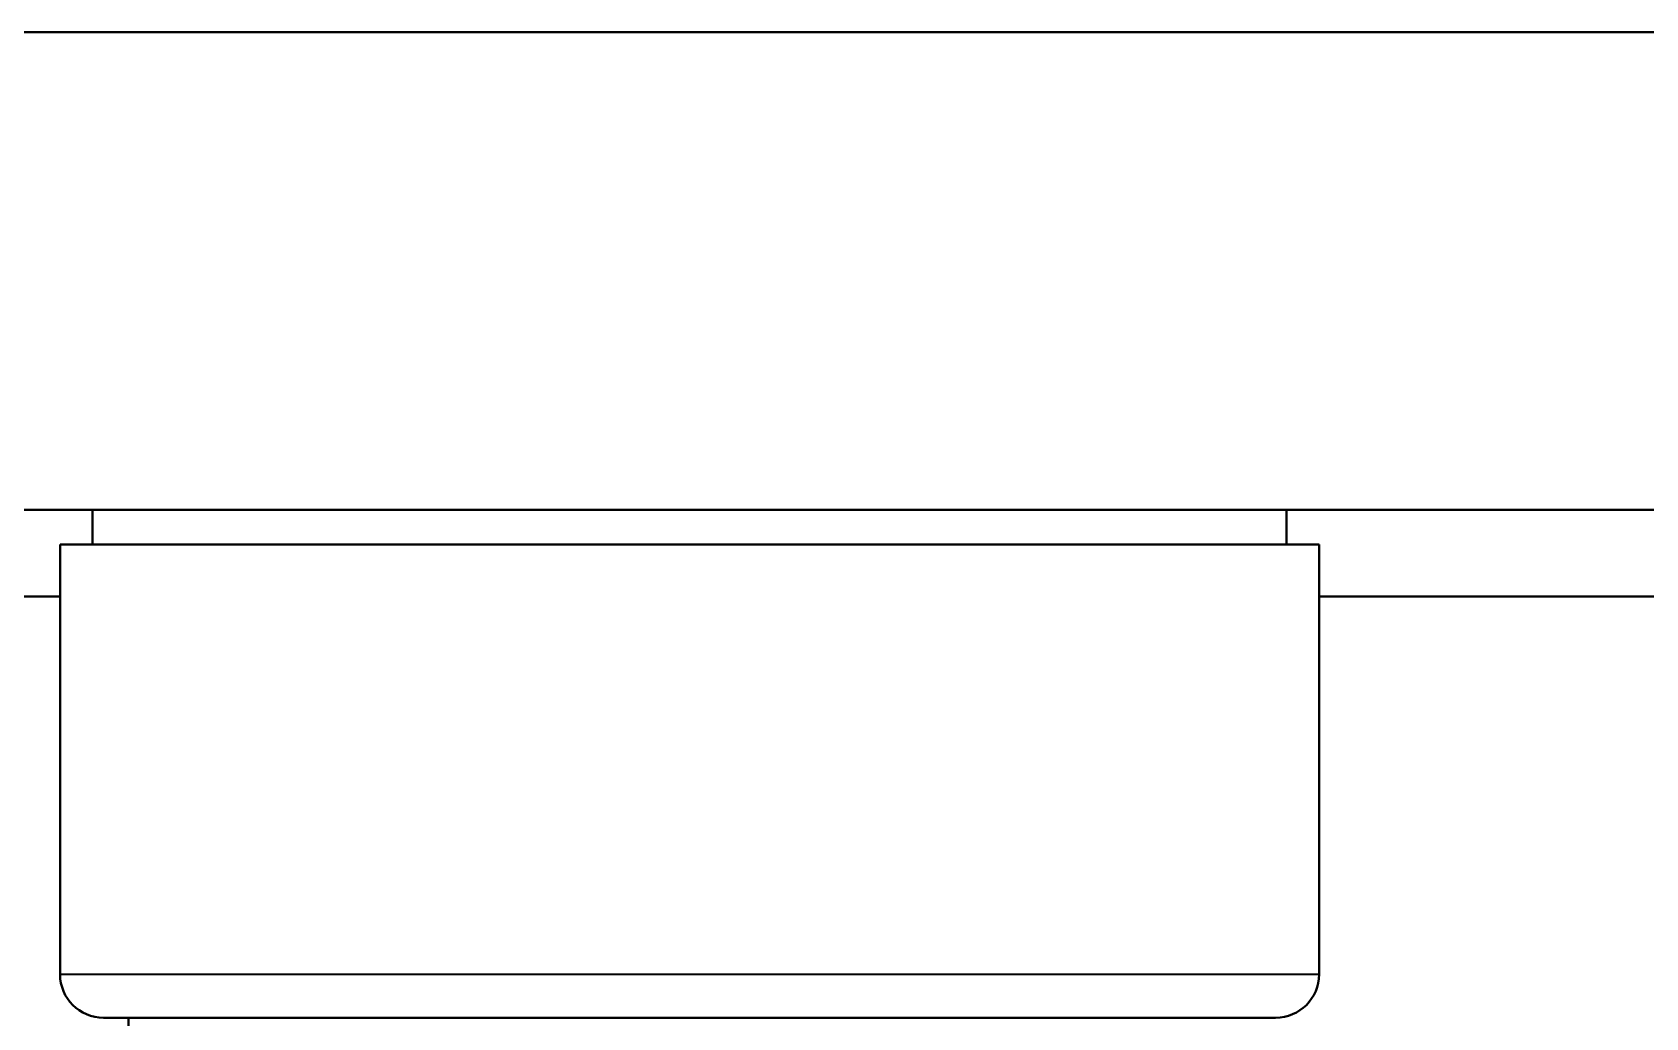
# Model space of a CAD drawing. Header units: millimetres. Extents: x 0 to 3364, y 0 to 2376.
# Drawn here: x 1390.16 to 1427.33, y 1677.27 to 1699.97 of the extents above; entities that cross this region are included whole.
import ezdxf

# ---------------------------------------------------------------- set-up
doc = ezdxf.new("R2010")
doc.units = ezdxf.units.MM
doc.header["$LTSCALE"] = 4
doc.layers.add('가시적인 것(ISO)', color=3, linetype='Continuous', lineweight=40, true_color=0x00ff00)
doc.layers.add('가시적인 좁은 것(ISO)', color=3, linetype='Continuous', lineweight=35, true_color=0x00ff00)

msp = doc.modelspace()

# ---------------------------------------------------------------- linework, layer by layer
at = {"layer": '가시적인 것(ISO)'}
for p, q in [((1570.3011, 1699.9741), (1070.3011, 1699.9741)), ((1085.3011, 1688.9741), (1555.3011, 1688.9741)), ((1391.5511, 1688.9741), (1391.5511, 1688.1741)), ((1419.0511, 1688.9741), (1419.0511, 1688.1741)), ((1390.8011, 1688.1741), (1419.8011, 1688.1741)), ((1390.8011, 1688.1741), (1390.8011, 1678.2741)), ((1419.8011, 1688.1741), (1419.8011, 1678.2741)), ((1390.8011, 1686.9741), (1251.0579, 1686.9741)), ((1524.3011, 1686.9741), (1419.8011, 1686.9741)), ((1391.8011, 1677.2741), (1418.8011, 1677.2741)), ((1392.3743, 1677.2741), (1392.3377, 1673.3049))]:
    msp.add_line(p, q, dxfattribs=at)
for centre, start, end in [((1391.8011, 1678.2741), 180, 270), ((1418.8011, 1678.2741), 270, 0)]:
    msp.add_arc(centre, 1, start, end, dxfattribs=at)
at = {"layer": '가시적인 좁은 것(ISO)'}
msp.add_line((1390.8011, 1678.2741), (1419.8011, 1678.2741), dxfattribs=at)

doc.saveas('drawing.dxf')
